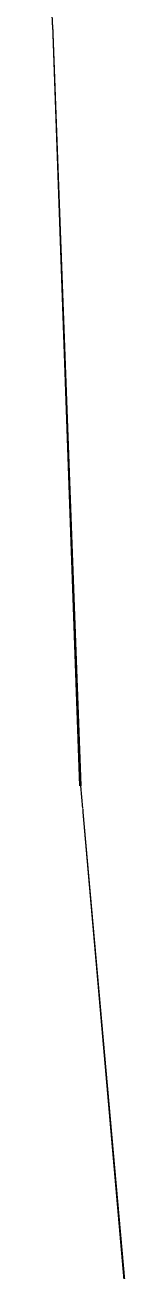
# Model space of a CAD drawing. Header units: millimetres. Extents: x -41292 to 298682, y -22072 to 33155.
# Drawn here: x 29409.2 to 29413.5, y 3840.6 to 3892 of the extents above; entities that cross this region are included whole.
import ezdxf

# ---------------------------------------------------------------- set-up
doc = ezdxf.new("R2010")
doc.units = ezdxf.units.MM

# ---------------------------------------------------------------- blocks, each defined once
blk = doc.blocks.new('AHSISHEUD')
for p, q in [((30037.588, 21540.115), (30036.613, 21568.792)), ((30037.588, 21540.115), (30038.756, 21508.715)), ((30037.588, 21540.115), (30038.702, 21508.715)), ((30038.839, 21507.782), (30038.756, 21508.715)), ((30038.854, 21507.623), (30038.842, 21507.748)), ((30040.902, 21484.634), (30038.854, 21507.623)), ((30040.858, 21484.634), (30038.854, 21507.623))]:
    blk.add_line(p, q)

msp = doc.modelspace()

# ---------------------------------------------------------------- block references
msp.add_blockref('AHSISHEUD', (-627.372, -17648.087))

doc.saveas('drawing.dxf')
